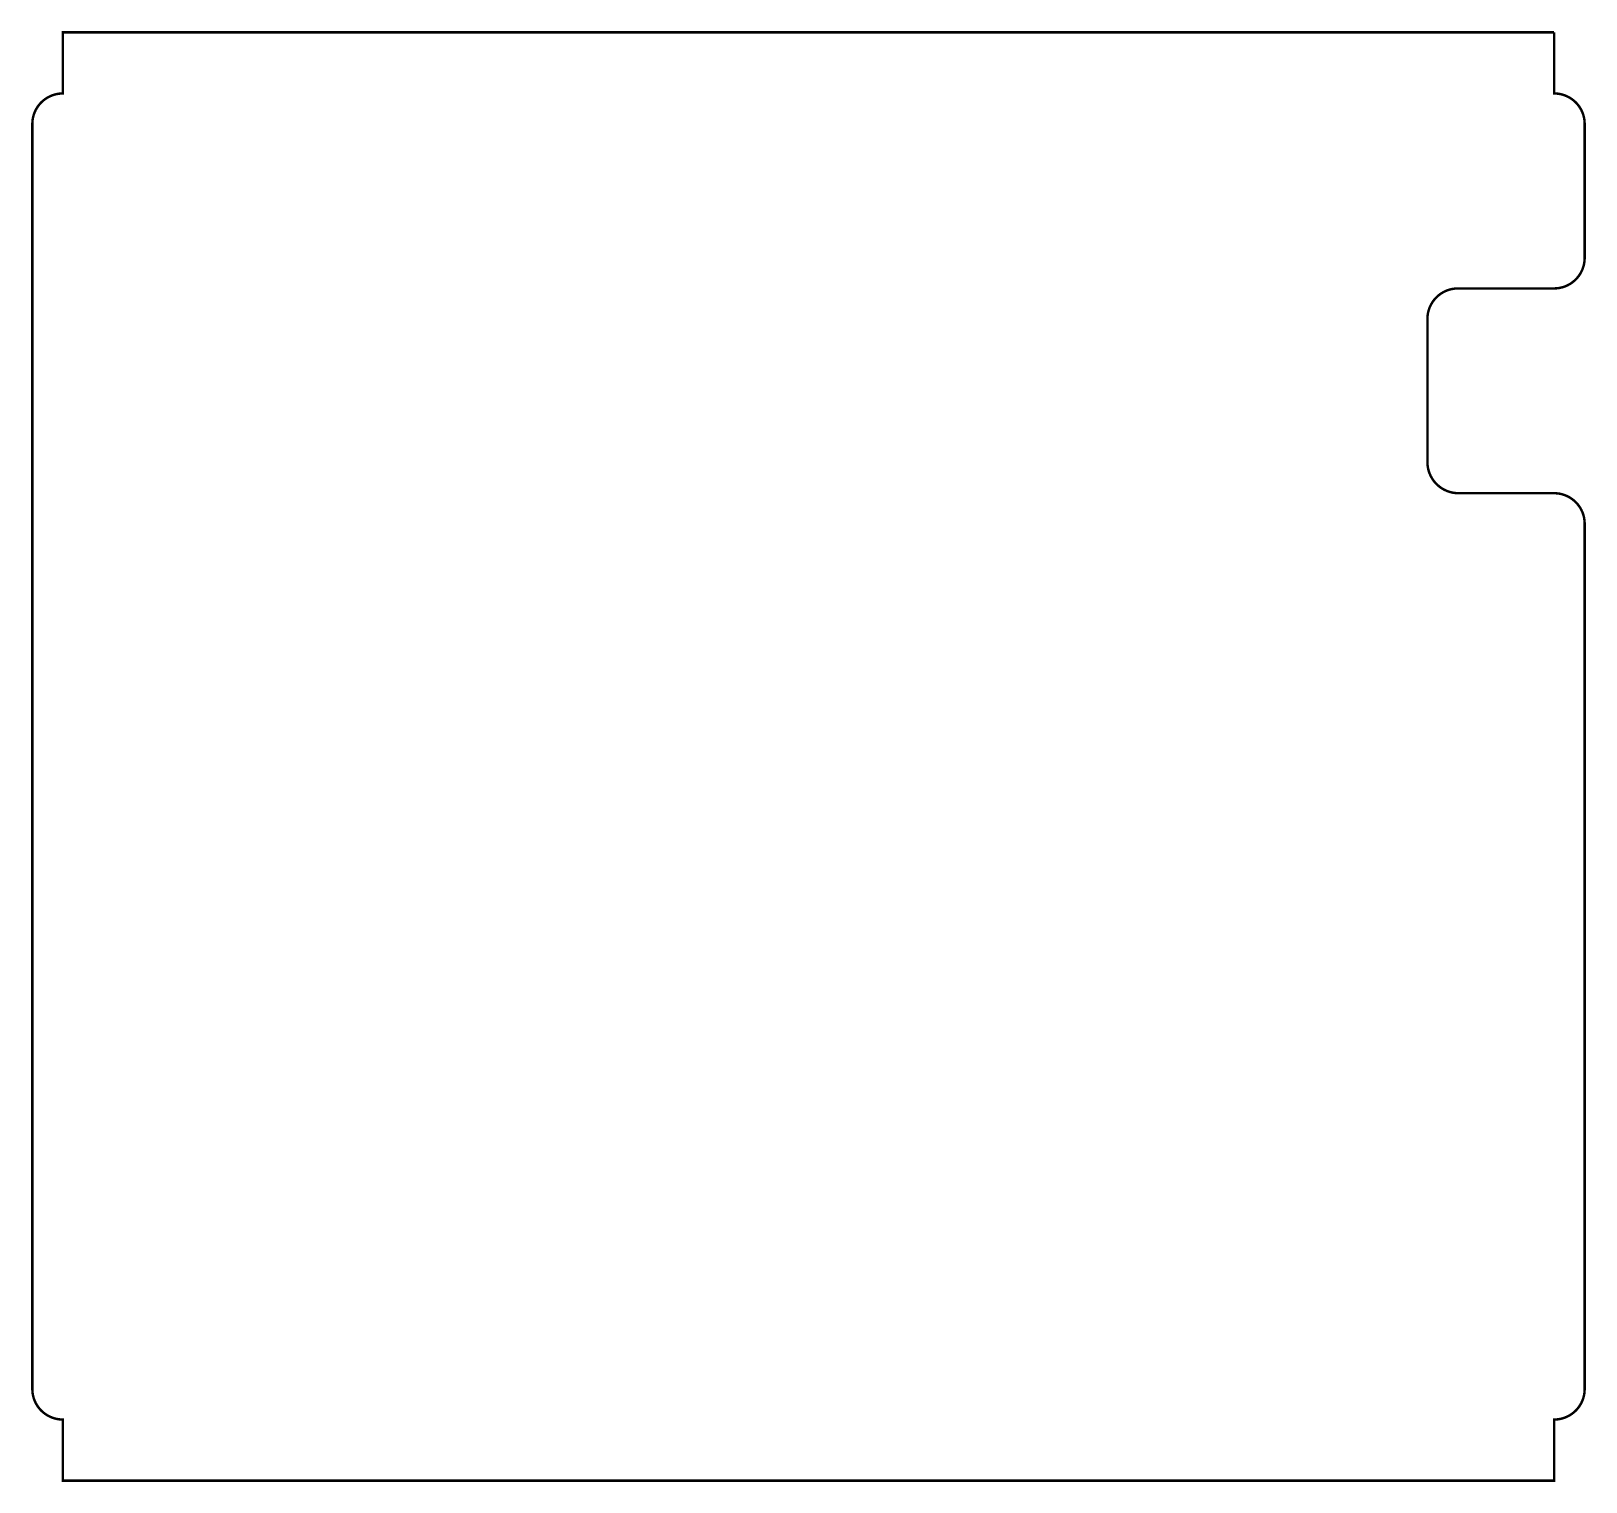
# Model space of a CAD drawing. Extents: x 0 to 127, y -5 to 114.
import ezdxf

# ---------------------------------------------------------------- set-up
doc = ezdxf.new("R2010")
doc.units = 0
doc.layers.add('028659-2ROU1_GBR', color=1, linetype='CONTINUOUS')

msp = doc.modelspace()

# ---------------------------------------------------------------- linework, layer by layer
at = {"layer": '028659-2ROU1_GBR', "const_width": 0.2}
for points in [[(2.403576, 108.498056), (2.499716, 108.501764), (2.499716, 113.4999), (124.50003, 113.4999)], [(124.50003, 113.4999), (124.50003, 108.501764), (124.596194, 108.498056)], [(0, 2.499868), (0, 106.000042)], [(127, 106.000042), (127, 95.046038)], [(124.499878, 92.545916), (116.63299, 92.545916)], [(114.132868, 90.046048), (114.132868, 78.337918)], [(116.677948, 75.792838), (124.499878, 75.792838)], [(127, 73.29297), (127, 2.499868)], [(124.59617, 0.001854), (124.50003, -0.001854), (124.50003, -4.99999), (2.499716, -4.99999), (2.499716, -0.001854), (2.403576, 0.001854)]]:
    msp.add_lwpolyline(points, dxfattribs=at)
for points in [[(2.403576, 108.498056, 0.4029444), (-0.000004, 106.000042)], [(127, 106.000042, 0.4029714), (124.596194, 108.498058)], [(124.499878, 92.545916, 0.4142136), (127, 95.046038)], [(116.63299, 92.545916, 0.4141838), (114.132868, 90.046048)], [(114.132868, 78.337918, 0.4142136), (116.677948, 75.792838)], [(127, 73.29297, 0.4142138), (124.499878, 75.792838)], [(0, 2.499868, 0.4029442), (2.403576, 0.001854)], [(124.59617, 0.001854, 0.402945), (127, 2.499868)]]:
    msp.add_lwpolyline(points, format="xyb", dxfattribs=at)

doc.saveas('drawing.dxf')
